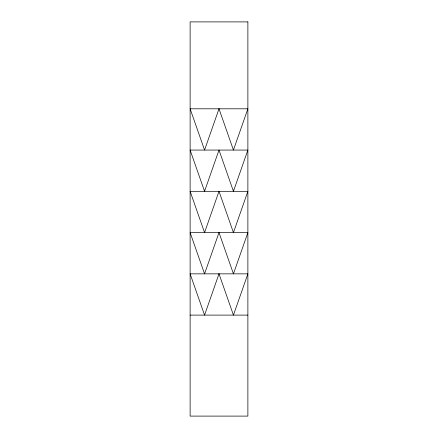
<?xml version="1.0" encoding="UTF-8"?>
<svg xmlns="http://www.w3.org/2000/svg" width="438" height="438" viewBox="0 0 438 438"><rect width="100%" height="100%" fill="white"/><g stroke="black" fill="none" stroke-linecap="round" stroke-linejoin="round"><path stroke-width="0.66" d="M204.557 191.324L219 150.064L233.443 191.324L247.881 150.064L190.119 150.064L204.557 191.324L204.557 189.972M190.119 315.108L247.881 315.108M233.443 189.972L233.443 191.324M219 108.805L204.557 150.064L190.119 108.805L247.881 108.805L233.443 150.064L219 108.805M219 191.324L204.557 232.583L190.119 191.324L247.881 191.324L233.443 232.583L219 191.324M219 232.583L204.557 273.849L190.119 232.583L247.881 232.583L233.443 273.849L219 232.583M219 273.849L204.557 315.108L190.119 273.849L247.881 273.849L233.443 315.108L219 273.849M247.881 21.9L190.119 21.9L190.119 416.1L247.881 416.1L247.881 21.9"/></g></svg>
